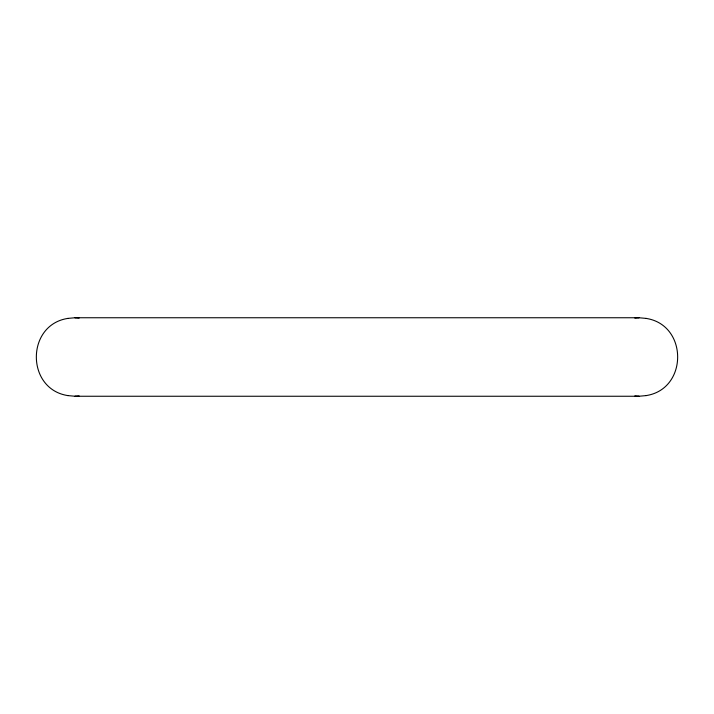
<?xml version="1.0" encoding="UTF-8"?>
<svg xmlns="http://www.w3.org/2000/svg" width="714" height="714" viewBox="0 0 714 714"><rect width="100%" height="100%" fill="white"/><g stroke="black" fill="none" stroke-linecap="round" stroke-linejoin="round"><path stroke-width="1.07" d="M67.91 318.408C25.829 324.799 25.829 389.201 67.91 395.592M646.081 395.592C688.171 389.21 688.171 324.79 646.081 318.408M67.776 318.408L75.041 317.748M634.88 318.123L639.084 317.748L74.916 317.748L79.111 318.123M79.111 395.877L74.916 396.252L639.084 396.252L634.88 395.877M638.95 396.252L646.224 395.592M638.95 317.748L646.224 318.408M67.776 395.592L75.041 396.252"/></g></svg>
